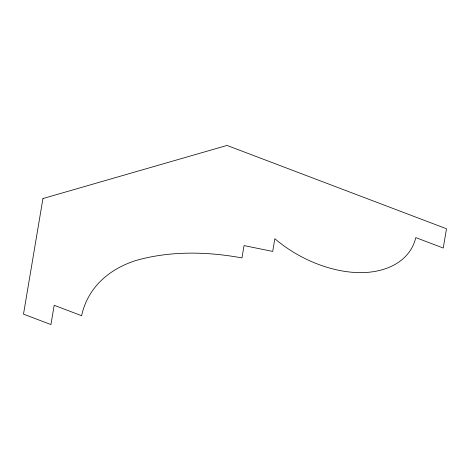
<?xml version="1.0" encoding="UTF-8"?>
<svg xmlns="http://www.w3.org/2000/svg" width="470" height="470" viewBox="0 0 470 470"><rect width="100%" height="100%" fill="white"/><g stroke="black" fill="none" stroke-linecap="round" stroke-linejoin="round"><path stroke-width="0.7" d="M42.946 198.54L23.5 314.148L50.936 324.564L54.179 305.3L81.615 315.717A167.708 106.449 28.8 0 1 135.066 260.768A240.393 152.586 28.8 0 1 241.962 257.93L244.036 245.593L272.706 251.432L274.844 238.725A95.234 60.448 28.8 0 0 363.163 272.641A97.977 62.187 28.8 0 0 415.786 237.603L443.257 248.037L446.5 228.767L227.01 145.436L42.946 198.54"/></g></svg>
